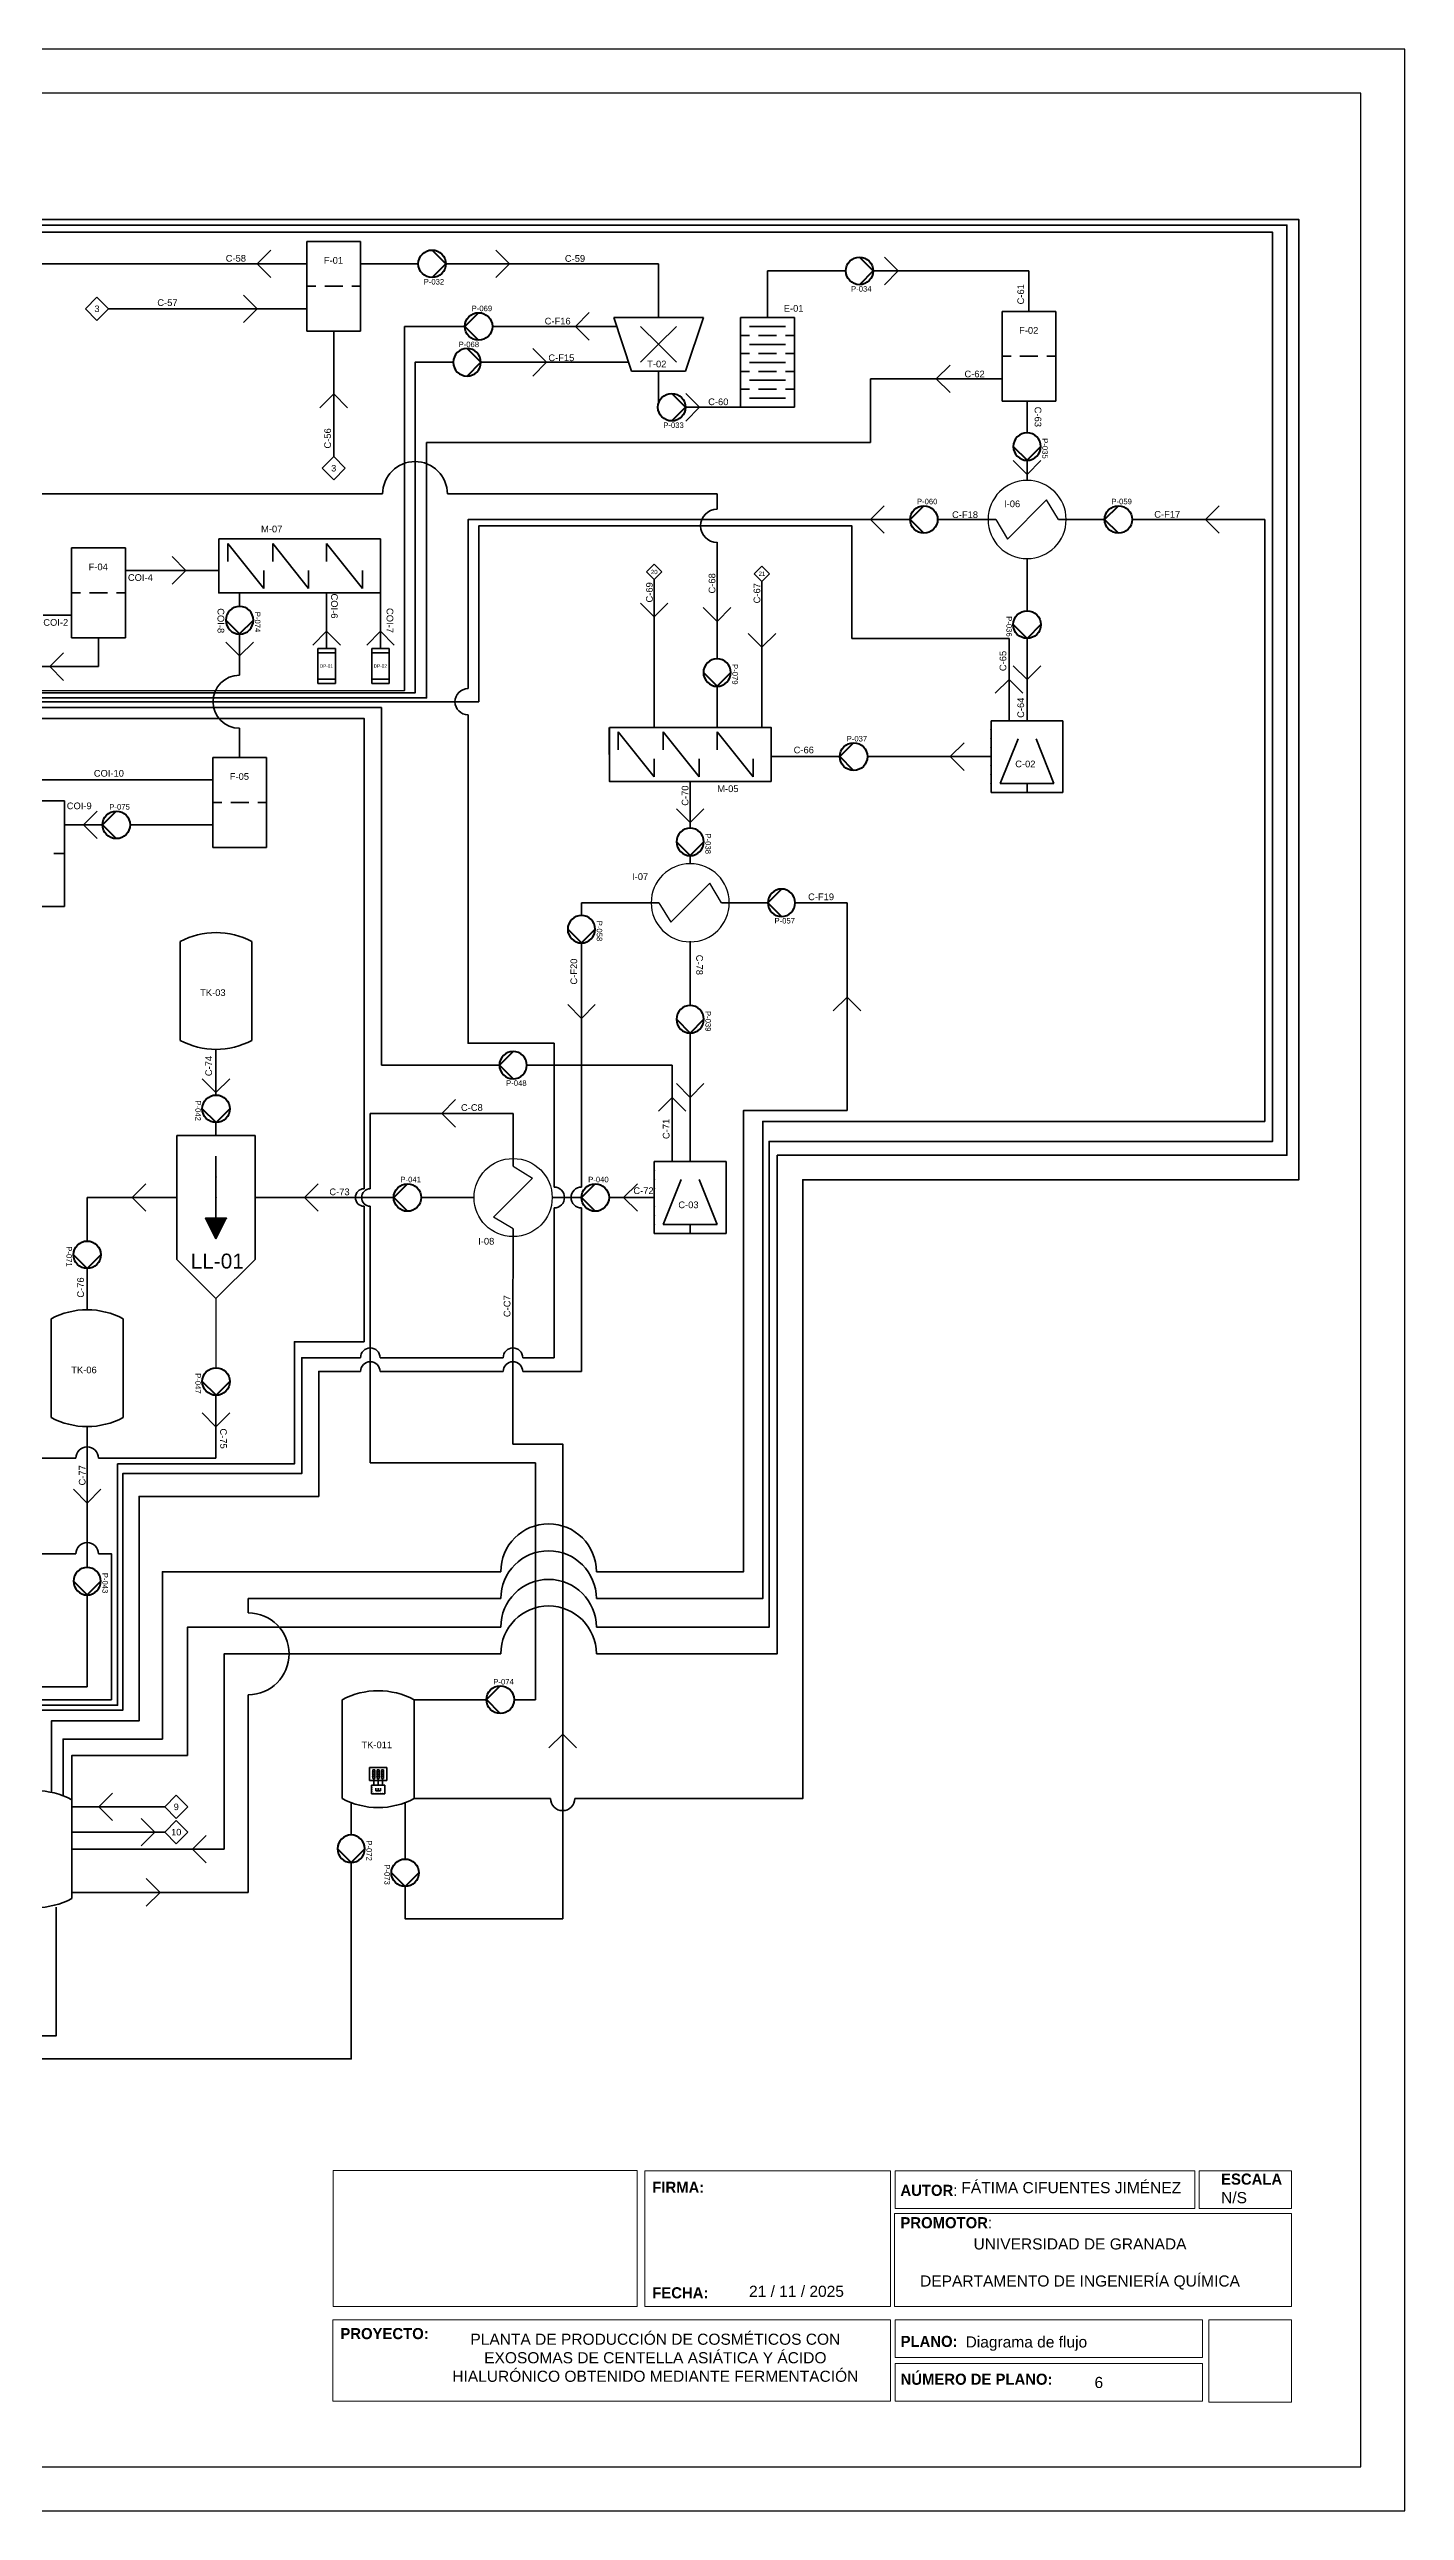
# Paper-space layout 'Flujo' of a CAD drawing. Header units: inches, sheet in millimetres. Extents: x 10 to 410, y 10 to 291.
# Drawn here: x 255.4 to 410, y 10 to 290.6 of the extents above; entities that cross this region are included whole.
import ezdxf
from ezdxf.enums import TextEntityAlignment as Align

# ---------------------------------------------------------------- set-up
doc = ezdxf.new("R2010")
doc.units = ezdxf.units.IN
doc.header["$LTSCALE"] = 5
doc.header["$MEASUREMENT"] = 0
for name, pattern in [('ACAD_ISO08W100', [36, 24, -3, 6, -3]), ('DASHED2', [0.375, 0.25, -0.125]), ('LÍNEAS_OCULTAS2', [0.1875, 0.125, -0.0625])]:
    doc.linetypes.add(name, pattern=pattern)
doc.layers.add('11. LEYENDA', color=7, linetype='Continuous', lineweight=9)
doc.styles.get("Standard").update_dxf_attribs({"font": 'arial.ttf'})
doc.styles.add('TEXTO_CUADRO', font='arial.ttf', dxfattribs={"height": 2})
doc.styles.add('TEXTO_INSTRUMENTOS', font='arial.ttf', dxfattribs={"height": 1})

# ---------------------------------------------------------------- blocks, each defined once
blk = doc.blocks.new('bomba')
at = {"lineweight": 100}
for p, q in [((186.71, 141.99), (191.7, 137)), ((191.7, 137), (186.71, 132)), ((191.71, 137), (191.7, 137)), ((186.71, 132), (186.71, 131.99))]:
    blk.add_line(p, q, dxfattribs=at)
blk.add_circle((186.71, 137), 5, dxfattribs=at)
at = {"lineweight": 100, "style": 'TEXTO_CUADRO'}
blk.add_attdef('P-101', (183.22, 129.4), '', height=2, dxfattribs=at)
blk = doc.blocks.new('vessel with dished ends')
at = {"lineweight": 35}
for p, q in [((128, 243.23), (128, 254.23)), ((136, 254.23), (136, 243.23))]:
    blk.add_line(p, q, dxfattribs=at)
for centre, start, end in [((132, 246.73), 61.9275, 118.0725), ((132, 250.73), 241.9275, 298.0725)]:
    blk.add_arc(centre, 8.5, start, end, dxfattribs=at)
blk = doc.blocks.new('separar por gravedad')
at = {"linetype": 'ACAD_ISO08W100', "lineweight": 35}
h = blk.add_hatch(color=256, dxfattribs=at)
h.dxf.hatch_style = 1
h.paths.add_polyline_path([(240.74, 136.1), (239.42, 136.1), (240.74, 133.46)])
h.paths.add_polyline_path([(242.06, 136.1), (240.74, 136.1), (240.74, 133.46)])
for p, q in [((240.74, 144.01), (240.74, 133.46)), ((239.42, 136.1), (242.06, 136.1)), ((239.42, 136.1), (240.74, 133.46)), ((242.06, 136.1), (240.74, 133.46)), ((235.74, 130.83), (240.74, 125.83)), ((240.74, 125.83), (245.74, 130.83))]:
    blk.add_line(p, q, dxfattribs=at)
for points in [[(240.74, 146.65), (235.74, 146.65), (235.74, 130.83)], [(240.74, 146.65), (245.74, 146.65), (245.74, 130.83)]]:
    blk.add_lwpolyline(points, dxfattribs=at)
for p in [(240.74, 141.37), (240.74, 138.74), (239.42, 136.1), (240.74, 136.1), (240.74, 136.1), (242.06, 136.1)]:
    blk.add_point(p, dxfattribs=at)
at = {"linetype": 'ACAD_ISO08W100', "lineweight": 35, "style": 'TEXTO_INSTRUMENTOS', "flags": 4}
blk.add_attdef('TAG', (237.5, 129.67), '', height=1.9, dxfattribs=at)
blk = doc.blocks.new('INTERCAMBIADOR_DE_CALOR')
for p, q in [((1, 0), (2.5, 2.5)), ((7.5, -2.5), (2.5, 2.5)), ((0, 0), (1, 0)), ((9, 0), (7.5, -2.5)), ((9, 0), (10, 0))]:
    blk.add_line(p, q)
blk.add_circle((5, 0), 5)
at = {"style": 'TEXTO_CUADRO'}
blk.add_attdef('TAG', text='', height=2, dxfattribs=at).set_placement((5.87, -6.56), align=Align.MIDDLE_CENTER)
blk = doc.blocks.new('centrifugadora')
at = {"lineweight": 35}
for p, q in [((108.4, 212.32), (108.4, 208.32)), ((108.4, 212.32), (116.4, 212.32)), ((116.4, 212.32), (116.4, 208.32)), ((108.4, 204.32), (108.4, 208.32)), ((111.4, 210.32), (109.4, 205.32)), ((113.4, 210.32), (115.4, 205.32)), ((116.4, 204.32), (116.4, 208.32)), ((108.4, 204.32), (112.4, 204.32)), ((109.4, 205.32), (115.4, 205.32)), ((112.4, 205.32), (112.4, 204.32)), ((116.4, 204.32), (112.4, 204.32))]:
    blk.add_line(p, q, dxfattribs=at)
for p in [(108.4, 211.32), (108.4, 210.32), (108.4, 209.32), (108.4, 207.32), (108.4, 206.32), (108.4, 205.32)]:
    blk.add_point(p, dxfattribs=at)
blk = doc.blocks.new('mezclador generico')
at = {"lineweight": 35}
for p, q in [((205.31, 253.06), (206.31, 253.06)), ((206.31, 252.56), (206.31, 252.06)), ((206.31, 252.06), (206.31, 252.56)), ((206.31, 252.56), (210.31, 247.56)), ((206.31, 252.56), (206.31, 250.56)), ((211.31, 252.56), (215.31, 247.56)), ((211.31, 252.56), (211.31, 250.56)), ((217.31, 252.56), (221.31, 247.56)), ((217.31, 252.56), (217.31, 250.56)), ((210.31, 249.56), (210.31, 247.56)), ((215.31, 249.56), (215.31, 247.56)), ((221.31, 249.56), (221.31, 247.56)), ((210.31, 247.56), (210.31, 248.06)), ((211.31, 247.06), (210.31, 247.06))]:
    blk.add_line(p, q, dxfattribs=at)
for points in [[(205.31, 253.06), (205.31, 247.06), (211.31, 247.06)], [(205.31, 253.06), (211.31, 253.06)], [(211.31, 253.06), (217.31, 253.06)], [(211.31, 247.06), (223.31, 247.06), (223.31, 252.56)], [(217.31, 253.06), (223.31, 253.06), (223.31, 252.56)]]:
    blk.add_lwpolyline(points, dxfattribs=at)
blk = doc.blocks.new('Filtro (general)')
at = {"lineweight": 35}
for p, q in [((289.34, 272.34), (286.34, 272.34)), ((286.34, 272.34), (286.34, 267.34)), ((289.34, 272.34), (292.34, 272.34)), ((292.34, 272.34), (292.34, 267.34)), ((286.34, 262.34), (286.34, 267.34)), ((286.34, 267.34), (287.34, 267.34)), ((286.34, 267.34), (287.34, 267.34)), ((288.34, 267.34), (290.34, 267.34)), ((292.34, 267.34), (291.34, 267.34)), ((292.34, 267.34), (291.34, 267.34)), ((292.34, 262.34), (292.34, 267.34)), ((289.34, 262.34), (286.34, 262.34)), ((289.34, 262.34), (292.34, 262.34))]:
    blk.add_line(p, q, dxfattribs=at)
blk = doc.blocks.new('filtro presion')
at = {"lineweight": 35}
for p, q in [((303.12, 272.55), (308.12, 272.55)), ((303.12, 272.55), (303.12, 269.55)), ((303.12, 272.55), (304.12, 272.55)), ((304.12, 271.55), (304.12, 269.55)), ((305.12, 271.55), (305.12, 272.55)), ((306.12, 271.55), (306.12, 269.55)), ((307.12, 271.55), (307.12, 272.55)), ((313.12, 272.55), (308.12, 272.55)), ((308.12, 271.55), (308.12, 269.55)), ((308.12, 271.55), (308.12, 269.55)), ((309.12, 271.55), (309.12, 272.55)), ((310.12, 271.55), (310.12, 269.55)), ((311.12, 271.55), (311.12, 272.55)), ((313.12, 272.55), (312.12, 272.55)), ((312.12, 271.55), (312.12, 269.55)), ((313.12, 272.55), (313.12, 269.55)), ((303.12, 266.55), (303.12, 269.55)), ((304.12, 267.55), (304.12, 269.55)), ((305.12, 270.55), (305.12, 268.55)), ((306.12, 267.55), (306.12, 269.55)), ((307.12, 270.55), (307.12, 268.55)), ((308.12, 267.55), (308.12, 269.55)), ((308.12, 267.55), (308.12, 269.55)), ((309.12, 270.55), (309.12, 268.55)), ((310.12, 267.55), (310.12, 269.55)), ((311.12, 270.55), (311.12, 268.55)), ((312.12, 267.55), (312.12, 269.55)), ((313.12, 266.55), (313.12, 269.55)), ((303.12, 266.55), (308.12, 266.55)), ((303.12, 266.55), (304.12, 266.55)), ((305.12, 267.55), (305.12, 266.55)), ((307.12, 267.55), (307.12, 266.55)), ((313.12, 266.55), (308.12, 266.55)), ((309.12, 267.55), (309.12, 266.55)), ((311.12, 267.55), (311.12, 266.55)), ((313.12, 266.55), (312.12, 266.55))]:
    blk.add_line(p, q, dxfattribs=at)
blk = doc.blocks.new('crushing-grinding mixer')
at = {"lineweight": 35}
for p, q in [((30.77, 214.02), (20.77, 214.02)), ((20.77, 214.02), (22.77, 208.02)), ((30.77, 214.02), (28.77, 208.02)), ((25.77, 211.02), (23.77, 213.02)), ((23.77, 209.02), (25.77, 211.02)), ((25.77, 211.02), (27.77, 213.02)), ((27.77, 209.02), (25.77, 211.02)), ((22.77, 208.02), (28.77, 208.02))]:
    blk.add_line(p, q, dxfattribs=at)
blk = doc.blocks.new('resistencia electrica')
at = {"lineweight": 35}
for p, q in [((178.3, 261.3), (182.3, 261.3)), ((178.3, 255.3), (178.3, 261.3)), ((180.3, 259.3), (179.7, 259.3)), ((179.7, 259.3), (179.7, 257.3)), ((179.7, 258.3), (180.8, 258.3)), ((180.3, 259.3), (180.8, 259.3)), ((182.3, 261.3), (182.3, 255.3)), ((182.3, 260.3), (184.3, 260.3)), ((182.3, 258.3), (184.3, 258.3)), ((184.3, 260.3), (184.3, 262.3)), ((184.3, 262.3), (190.3, 262.3)), ((184.3, 260.3), (184.3, 256.3)), ((184.3, 260.3), (185.3, 260.3)), ((184.3, 258.3), (185.3, 258.3)), ((185.3, 260.3), (185.3, 260.8)), ((185.3, 260.8), (189.3, 260.8)), ((185.3, 260.8), (186.3, 260.8)), ((185.3, 259.8), (185.3, 260.3)), ((189.3, 259.8), (185.3, 259.8)), ((185.3, 258.3), (185.3, 258.8)), ((185.3, 258.8), (189.3, 258.8)), ((185.3, 258.8), (186.3, 258.8)), ((185.3, 257.8), (185.3, 258.3)), ((186.3, 260.8), (186.3, 259.8)), ((186.3, 258.8), (186.3, 257.8)), ((187.3, 260.8), (187.3, 259.8)), ((187.3, 258.8), (187.3, 257.8)), ((188.3, 260.8), (188.3, 259.8)), ((188.3, 258.8), (188.3, 257.8)), ((189.3, 260.8), (189.3, 259.8)), ((189.3, 258.8), (189.3, 257.8)), ((190.3, 262.3), (190.3, 254.3)), ((182.3, 255.3), (178.3, 255.3)), ((179.7, 257.3), (180.8, 257.3)), ((182.3, 256.3), (184.3, 256.3)), ((184.3, 256.3), (184.3, 254.3)), ((184.3, 256.3), (185.3, 256.3)), ((184.3, 254.3), (190.3, 254.3)), ((189.3, 257.8), (185.3, 257.8)), ((185.3, 256.3), (185.3, 256.8)), ((185.3, 256.8), (189.3, 256.8)), ((185.3, 256.8), (186.3, 256.8)), ((185.3, 255.8), (185.3, 256.3)), ((189.3, 255.8), (185.3, 255.8)), ((186.3, 256.8), (186.3, 255.8)), ((187.3, 256.8), (187.3, 255.8)), ((188.3, 256.8), (188.3, 255.8)), ((189.3, 256.8), (189.3, 255.8))]:
    blk.add_line(p, q, dxfattribs=at)
for p in [(178.3, 260.3), (178.3, 259.3), (178.3, 258.3), (179.3, 261.3), (180.3, 261.3), (181.3, 261.3), (186.3, 260.8), (186.3, 258.8), (187.3, 260.8), (187.3, 258.8), (188.3, 260.8), (188.3, 258.8), (178.3, 257.3), (178.3, 256.3), (186.3, 256.8), (187.3, 256.8), (188.3, 256.8)]:
    blk.add_point(p, dxfattribs=at)
blk = doc.blocks.new('NUMERADOR_DE_LINEA')
blk.add_lwpolyline([(3.54, -3.54), (7.07, 0), (3.54, 3.54), (0, 0)], close=True)
at = {"style": 'TEXTO_CUADRO'}
blk.add_attdef('NL', text='', height=2, dxfattribs=at).set_placement((3.54, 0), align=Align.MIDDLE_CENTER)
blk = doc.blocks.new('Deposito')
at = {"lineweight": 35}
for p, q in [((283.14, 224.18), (283.14, 222.18)), ((283.14, 224.18), (285.14, 224.18)), ((285.14, 223.68), (283.14, 223.68)), ((283.14, 220.68), (283.14, 222.18)), ((285.14, 224.18), (285.14, 223.68)), ((285.14, 223.68), (285.14, 223.18)), ((285.14, 223.18), (285.14, 220.68)), ((285.14, 220.68), (283.14, 220.68)), ((283.14, 220.68), (283.14, 220.18)), ((283.14, 220.18), (285.14, 220.18)), ((285.14, 220.18), (285.14, 220.68))]:
    blk.add_line(p, q, dxfattribs=at)
at = {"lineweight": 35, "style": 'TEXTO_INSTRUMENTOS'}
blk.add_attdef('DP-XX', (283.31, 222.15), '', height=0.392, dxfattribs=at)

psp = doc.layouts.new('Flujo')

# ---------------------------------------------------------------- linework, layer by layer
at = {"lineweight": 35}
for p, q in [((279.13, 266.14), (280.69, 267.71)), ((307.91, 266.14), (306.34, 267.71)), ((352.23, 265.33), (350.66, 266.9)), ((284.78, 266.14), (274.35, 266.14)), ((279.13, 266.14), (280.69, 264.57)), ((290.92, 266.14), (297.5, 266.14)), ((300.63, 266.14), (324.89, 266.14)), ((307.91, 266.14), (306.34, 264.57)), ((324.89, 266.14), (324.89, 260.03)), ((337.33, 260.03), (337.33, 265.33)), ((346.24, 265.33), (337.33, 265.33)), ((367.14, 265.33), (349.38, 265.33)), ((352.23, 265.33), (350.66, 263.76)), ((367.14, 260.71), (367.14, 265.33)), ((274.35, 261.01), (262.17, 261.01)), ((284.78, 261.01), (274.35, 261.01)), ((279.13, 261.01), (277.56, 262.58)), ((279.13, 261.01), (277.56, 259.44)), ((287.85, 258.45), (287.85, 244.16)), ((324.89, 253.88), (324.89, 250.23)), ((287.85, 251.31), (286.28, 249.74)), ((287.85, 251.31), (289.42, 249.74)), ((327.96, 249.79), (334.25, 249.79)), ((329.57, 249.79), (328.01, 251.36)), ((329.57, 249.79), (328.01, 248.22)), ((366.92, 246.87), (366.92, 250.47)), ((366.92, 242.14), (365.35, 243.71)), ((366.92, 241.44), (366.92, 243.73)), ((366.92, 242.14), (368.49, 243.71)), ((324.4, 213.29), (324.4, 230.13)), ((366.92, 226.58), (366.92, 232.53)), ((324.4, 225.89), (322.83, 227.46)), ((324.4, 225.89), (325.97, 227.46)), ((336.69, 213.29), (336.69, 229.94)), ((336.69, 222.44), (335.12, 224.01)), ((336.69, 222.44), (338.26, 224.01)), ((364.87, 223.44), (364.87, 214.06)), ((366.92, 214.06), (366.92, 223.44)), ((366.92, 218.75), (365.35, 220.32)), ((366.92, 218.75), (368.49, 220.32)), ((364.87, 218.75), (363.3, 217.18)), ((364.87, 218.75), (366.44, 217.18)), ((293.29, 215.55), (185.24, 215.55)), ((293.29, 191.64), (293.29, 215.55)), ((319.28, 210.21), (319.28, 213.29)), ((358.17, 209.96), (359.74, 211.53)), ((358.17, 209.96), (359.74, 208.39)), ((328.5, 201.81), (328.5, 207.14)), ((328.5, 202.45), (326.93, 204.01)), ((328.5, 202.45), (330.07, 204.01)), ((328.5, 197.75), (328.5, 198.67)), ((293.29, 188.97), (293.29, 191.64)), ((293.29, 174.78), (293.29, 188.97)), ((328.5, 181.58), (328.5, 188.92)), ((328.5, 178.45), (328.5, 171.12)), ((274.42, 171.38), (274.42, 176.6)), ((306.74, 174.78), (293.29, 174.78)), ((326.45, 174.78), (309.87, 174.78)), ((326.45, 171.12), (326.45, 174.78)), ((274.42, 171.68), (272.86, 173.24)), ((274.42, 171.68), (275.99, 173.24)), ((328.5, 171.12), (326.93, 172.69)), ((328.5, 171.12), (330.07, 172.69)), ((326.45, 171.12), (324.88, 169.55)), ((326.45, 163.8), (326.45, 171.12)), ((326.45, 171.12), (328.02, 169.55)), ((328.5, 171.12), (328.5, 163.8)), ((274.42, 166.76), (274.42, 168.24)), ((264.85, 159.7), (266.41, 161.27)), ((284.51, 159.7), (286.08, 161.27)), ((320.91, 159.7), (322.48, 161.27)), ((269.96, 159.7), (259.73, 159.7)), ((259.73, 159.7), (259.73, 154.74)), ((264.85, 159.7), (266.41, 158.13)), ((278.89, 159.7), (294.69, 159.7)), ((284.51, 159.7), (286.08, 158.13)), ((303.85, 159.7), (297.82, 159.7)), ((312.76, 159.7), (316.1, 159.7)), ((319.24, 159.7), (324.4, 159.7)), ((320.91, 159.7), (322.48, 158.13)), ((259.73, 151.61), (259.73, 146.9)), ((274.42, 133.58), (272.86, 135.15)), ((274.42, 137.16), (274.42, 130)), ((274.42, 133.58), (275.99, 135.15)), ((259.73, 124.87), (259.73, 133.59)), ((259.73, 124.87), (258.16, 126.44)), ((259.73, 124.87), (261.3, 126.44)), ((259.73, 117.53), (259.73, 124.87)), ((259.73, 103.92), (259.73, 114.39)), ((252.98, 103.92), (259.73, 103.92))]:
    psp.add_line(p, q, dxfattribs=at)
at = {"color": 5, "lineweight": 35}
for p, q in [((310.75, 259.01), (320.11, 259.01)), ((315.43, 259.01), (317, 260.58)), ((315.43, 259.01), (317, 257.44)), ((312.11, 254.91), (310.55, 256.48)), ((312.11, 254.91), (310.55, 253.34)), ((312.11, 254.91), (317.67, 254.91)), ((317.67, 254.91), (321.48, 254.91)), ((349.06, 236.99), (350.63, 238.56)), ((387.26, 236.99), (388.83, 238.56)), ((349.06, 236.99), (350.63, 235.42)), ((353.59, 236.99), (349.06, 236.99)), ((358.12, 236.99), (356.73, 236.99)), ((378.91, 236.99), (384.81, 236.99)), ((387.26, 236.99), (388.83, 235.42)), ((319.7, 193.3), (316.1, 193.3)), ((340.49, 193.3), (346.39, 193.3)), ((346.39, 182.55), (344.82, 180.98)), ((346.39, 182.55), (347.96, 180.98)), ((316.1, 180.12), (314.54, 181.69)), ((316.1, 180.12), (317.67, 181.69)), ((257.99, 90.24), (268.57, 90.24)), ((261.06, 90.24), (262.63, 91.81)), ((261.06, 90.24), (262.63, 88.67)), ((257.99, 87.36), (268.57, 87.36)), ((267.44, 87.36), (265.88, 88.93)), ((267.44, 87.36), (265.88, 85.79)), ((271.74, 85.42), (273.31, 86.99)), ((268.13, 85.42), (257.99, 85.42)), ((268.13, 85.42), (271.74, 85.42)), ((271.74, 85.42), (273.31, 83.85)), ((271.74, 85.42), (275.36, 85.42)), ((268.04, 80.49), (266.47, 82.06)), ((277.29, 80.49), (257.99, 80.49)), ((268.04, 80.49), (266.47, 78.92)), ((278.1, 80.49), (277.29, 80.49))]:
    psp.add_line(p, q, dxfattribs=at)
at = {"linetype": 'ByBlock', "lineweight": 35}
for p, q in [((364.06, 253.03), (349.08, 253.03)), ((349.08, 253.03), (349.08, 245.76)), ((356.57, 253.03), (358.14, 254.6)), ((356.57, 253.03), (358.14, 251.46))]:
    psp.add_line(p, q, dxfattribs=at)
at = {"color": 6, "lineweight": 35}
for p, q in [((264.09, 231.19), (269.09, 231.19)), ((269.09, 231.19), (273.84, 231.19)), ((270.99, 231.19), (269.42, 232.76)), ((270.99, 231.19), (269.42, 229.62)), ((273.84, 231.19), (274.74, 231.19)), ((331.57, 221.12), (331.57, 229.94)), ((254.73, 226.07), (257.95, 226.07)), ((331.57, 225.38), (330, 226.95)), ((331.57, 225.38), (333.14, 226.95)), ((277.12, 221.44), (275.55, 223.01)), ((277.12, 221.44), (278.69, 223.01)), ((331.57, 213.29), (331.57, 217.98)), ((261.49, 202.18), (257.14, 202.18)), ((259.32, 202.18), (260.88, 203.75)), ((259.32, 202.18), (260.88, 200.61)), ((270.21, 202.18), (264.63, 202.18)), ((274.05, 202.18), (270.21, 202.18))]:
    psp.add_line(p, q, dxfattribs=at)
at = {"color": 18, "lineweight": 35, "true_color": 0x000000}
for p, q in [((287.04, 228.63), (287.04, 226.79)), ((293.18, 228.63), (293.18, 226.79)), ((287.04, 226.79), (287.04, 222.28)), ((293.18, 226.79), (293.18, 222.28)), ((287.04, 224.25), (285.47, 222.68)), ((287.04, 224.25), (288.61, 222.68)), ((293.18, 224.25), (291.61, 222.68)), ((293.18, 224.25), (294.75, 222.68)), ((257.14, 204.94), (253.51, 204.94)), ((257.14, 204.94), (257.14, 198.9)), ((257.14, 198.9), (255.93, 198.9)), ((257.14, 198.9), (255.93, 198.9)), ((257.14, 192.86), (257.14, 198.9)), ((257.14, 192.86), (253.51, 192.86)), ((308.31, 163.26), (308.31, 164.15)), ((308.31, 155.18), (308.31, 156.14)), ((258.45, 130), (247.4, 130)), ((274.42, 130), (261.01, 130))]:
    psp.add_line(p, q, dxfattribs=at)
at = {"color": 30, "lineweight": 35, "true_color": 0xf8991e}
for p, q in [((255.47, 220.22), (257.04, 221.79)), ((261.02, 223.51), (261.02, 220.22)), ((261.02, 220.22), (252.07, 220.22)), ((255.47, 220.22), (257.04, 218.65)), ((250.75, 207.31), (274.05, 207.31))]:
    psp.add_line(p, q, dxfattribs=at)
at = {"color": 1, "lineweight": 35}
for p, q in [((308.31, 169.29), (292.02, 169.29)), ((292.02, 169.29), (292.02, 160.7)), ((300.16, 169.29), (301.73, 170.86)), ((300.16, 169.29), (301.73, 167.72)), ((308.31, 164.15), (308.31, 169.29)), ((292.02, 158.7), (292.02, 129.46)), ((292.02, 129.46), (310.85, 129.46)), ((310.85, 129.46), (310.85, 102.46)), ((297.01, 102.46), (305.28, 102.46)), ((308.42, 102.46), (309.58, 102.46)), ((310.85, 102.46), (309.58, 102.46)), ((313.96, 98.53), (312.39, 96.96)), ((313.96, 98.53), (315.53, 96.96)), ((289.84, 90.73), (289.84, 87.03)), ((295.99, 90.73), (295.99, 84.3)), ((289.84, 83.89), (289.84, 79.46)), ((295.99, 81.16), (295.99, 79.46))]:
    psp.add_line(p, q, dxfattribs=at)
psp.add_line((274.42, 148.18), (274.42, 140.29))
for points in [[(10, 10), (410, 10), (410, 290.6), (10, 290.6)], [(15, 15), (405, 15), (405, 285.6), (15, 285.6)]]:
    psp.add_lwpolyline(points, close=True)
for points in [[(58.28, 267.65), (58.28, 273.41), (16.59, 273.41), (16.59, 61.51), (289.84, 61.51), (289.84, 81.68)], [(82.32, 267.65), (82.32, 271.19), (369.15, 271.19), (397.93, 271.19), (397.93, 161.73), (341.34, 161.73), (341.34, 91.19), (315.34, 91.19)], [(308.31, 153.07), (308.31, 155.18)], [(308.29, 147.83), (308.31, 153.07)], [(308.29, 147.83), (308.29, 131.59), (313.96, 131.59), (313.96, 77.49), (295.99, 77.49), (295.99, 79.46)], [(312.58, 91.19), (297.01, 91.19)]]:
    psp.add_lwpolyline(points, dxfattribs=at)
at = {"color": 5, "lineweight": 35}
for points in [[(120.02, 270.55), (396.56, 270.55), (396.56, 164.52), (338.43, 164.52), (338.43, 107.69), (317.8, 107.69)], [(120.02, 269.73), (394.92, 269.73), (394.92, 166.09), (337.5, 166.09), (337.5, 110.72), (317.8, 110.72)], [(295.93, 259.01), (295.93, 217.51), (189.43, 217.48), (189.43, 221.69)], [(302.81, 259.01), (295.93, 259.01)], [(310.75, 259.01), (305.95, 259.01)], [(301.48, 254.91), (297.12, 254.91), (297.12, 227.28)], [(312.11, 254.91), (304.62, 254.91)], [(349.06, 236.99), (303.17, 236.99), (303.17, 217.71)], [(317.8, 113.98), (336.77, 113.98), (336.77, 168.38), (394.02, 168.38), (394.02, 236.99), (384.81, 236.99)], [(358.12, 236.99), (363.36, 236.99)], [(370.49, 236.99), (375.77, 236.99)], [(297.12, 231.14), (297.12, 217.22), (211.66, 217.22), (187.45, 217.22), (187.45, 221.46)], [(96.85, 195.45), (96.85, 200.36), (111.86, 200.36), (111.86, 206.6), (148.38, 206.6), (148.38, 193.85), (198.56, 193.85), (198.56, 214.32), (279.38, 214.32)], [(279.38, 214.32), (291.31, 214.32), (291.31, 160.7)], [(303.17, 214.73), (303.17, 177.29), (312.98, 177.29), (312.98, 160.89)], [(316.1, 193.3), (316.1, 191.85)], [(319.7, 193.3), (324.94, 193.3)], [(332.06, 193.3), (337.35, 193.3)], [(346.39, 193.3), (346.39, 169.63)], [(316.1, 188.72), (316.1, 162.21), (316.1, 160.89)], [(346.39, 169.63), (334.6, 169.63), (334.6, 117.05), (317.8, 117.05)], [(291.31, 158.7), (291.31, 143.26), (283.37, 143.26), (283.37, 129.34), (263.2, 129.34), (263.2, 101.83), (254.22, 101.83), (253.82, 101.83), (253.82, 92.07)], [(312.98, 158.51), (312.98, 148.32), (312.98, 141.44), (309.4, 141.44)], [(316.1, 158.51), (316.1, 139.87), (309.4, 139.87)], [(290.91, 141.44), (284.21, 141.44), (284.21, 128.23), (267.72, 128.23), (263.79, 128.23), (263.79, 101.25), (254.22, 101.25), (254.22, 92.07)], [(307.18, 141.44), (293.13, 141.44)], [(290.91, 139.87), (286.14, 139.87), (286.14, 125.63), (265.66, 125.63), (265.66, 100.03), (255.65, 100.03), (255.65, 91.9)], [(307.18, 139.87), (293.13, 139.87)], [(252.83, 128.51), (252.83, 119.09), (258.45, 119.09)], [(66.5, 119.47), (66.5, 114.38), (37, 114.38), (37, 64.13), (256.18, 64.13), (256.18, 78.82)], [(261.01, 119.09), (262.5, 119.09), (262.5, 102.46), (253.25, 102.46), (253.25, 92.07)], [(306.89, 117.05), (268.32, 117.05), (268.32, 97.96), (256.99, 97.96), (256.99, 91.51)], [(278.1, 112.35), (278.1, 113.98), (306.89, 113.98)], [(306.89, 110.72), (271.16, 110.72), (271.16, 96.1), (257.99, 96.1), (257.99, 91.05)], [(306.89, 107.69), (275.36, 107.69), (275.36, 85.42)], [(278.1, 80.49), (278.1, 103.03)]]:
    psp.add_lwpolyline(points, dxfattribs=at)
at = {"lineweight": 35}
psp.add_lwpolyline([(274.35, 266.14), (77.66, 266.14)], dxfattribs=at)
at = {"color": 6, "lineweight": 35}
for points in [[(293.43, 239.9), (234.36, 239.9), (234.47, 249.04)], [(331.57, 238.16), (331.57, 239.9), (300.82, 239.9)], [(331.57, 229.94), (331.57, 234.39)], [(277.12, 228.63), (277.12, 227.08)], [(277.12, 223.94), (277.12, 219.25)], [(277.12, 213.2), (277.12, 210.66)], [(277.12, 210.66), (277.12, 209.87)]]:
    psp.add_lwpolyline(points, dxfattribs=at)
at = {"color": 18, "lineweight": 35, "true_color": 0x000000}
for points in [[(349.08, 245.76), (298.44, 245.76), (298.44, 216.65), (282.98, 216.65), (181.21, 216.65), (129.87, 216.65), (129.87, 212.07), (82.9, 212.07), (82.9, 205.7)], [(364.87, 223.44), (346.95, 223.44), (346.95, 236.27), (304.38, 236.27), (304.38, 216.22), (131.2, 216.22), (131.2, 211.37), (83.92, 211.37), (83.92, 205.46)], [(337.72, 209.96), (345.58, 209.96)], [(348.72, 209.96), (362.82, 209.96)]]:
    psp.add_lwpolyline(points, dxfattribs=at)
at = {"color": 6, "lineweight": 35}
for centre, radius, start, end in [((297.12, 239.9), 3.7, 0, 180), ((331.57, 236.27), 1.89, 90, 270), ((277.12, 216.22), 3.03, 90, 270)]:
    psp.add_arc(centre, radius, start, end, dxfattribs=at)
at = {"color": 5, "lineweight": 35}
for centre, radius, start, end in [((303.17, 216.22), 1.49, 90, 270), ((291.31, 159.7), 0.995, 90, 270), ((312.98, 159.7), 1.19, 270, 90), ((316.1, 159.7), 1.19, 90, 270), ((292.02, 141.44), 1.11, 0, 180), ((292.02, 139.87), 1.11, 0, 180), ((308.29, 141.44), 1.11, 0, 180), ((308.29, 139.87), 1.11, 0, 180), ((312.35, 117.05), 5.45, 0, 180), ((259.73, 119.09), 1.28, 0, 180), ((312.35, 113.98), 5.45, 0, 180), ((312.35, 110.72), 5.45, 0, 180), ((278.1, 107.69), 4.66, 270, 90), ((312.35, 107.69), 5.45, 0, 180)]:
    psp.add_arc(centre, radius, start, end, dxfattribs=at)
at = {"color": 1, "lineweight": 35}
for centre, radius, start, end in [((292.02, 159.7), 0.995, 90, 270), ((313.96, 91.19), 1.38, 180, 0)]:
    psp.add_arc(centre, radius, start, end, dxfattribs=at)
at = {"lineweight": 35}
psp.add_arc((259.73, 130), 1.28, 0, 180, dxfattribs=at)
at = {"layer": '11. LEYENDA', "ltscale": 0.05}
for points in [[(322.44, 33.29), (287.79, 33.29), (287.79, 48.8), (322.44, 48.8)], [(323.34, 48.76), (351.34, 48.76), (351.34, 33.27), (323.34, 33.27)], [(351.87, 48.74), (386.04, 48.74), (386.04, 44.45), (351.87, 44.45)], [(386.56, 48.74), (397.08, 48.74), (397.08, 44.45), (386.56, 44.45)], [(351.82, 43.87), (397.08, 43.87), (397.08, 33.27), (351.82, 33.27)], [(287.76, 31.77), (351.33, 31.77), (351.33, 22.5), (287.76, 22.5)], [(351.87, 31.77), (386.94, 31.77), (386.94, 27.49), (351.87, 27.49)], [(387.64, 31.77), (397.08, 31.77), (397.08, 22.38), (387.64, 22.38)], [(351.87, 26.79), (386.94, 26.79), (386.94, 22.5), (351.87, 22.5)]]:
    psp.add_lwpolyline(points, close=True, dxfattribs=at)

# ---------------------------------------------------------------- block references
at = {"lineweight": 35, "xscale": 1.024361001701435, "yscale": 1.024361001701435, "zscale": 1.024361001701435}
for name, p in [('Filtro (general)', (-8.54, -10.28)), ('Filtro (general)', (70.75, -18.26)), ('Filtro (general)', (-35.37, -45.22)), ('mezclador generico', (64.43, -24.45)), ('mezclador generico', (108.97, -45.94)), ('Filtro (general)', (-19.26, -69.11))]:
    psp.add_blockref(name, p, dxfattribs=at)
at = {"color": 1, "linetype": 'DASHED2', "lineweight": 35}
ref = psp.add_blockref('bomba', (240.49, 223.16), dxfattribs=dict(at, xscale=0.3137173204244906, yscale=0.3137173204244906, zscale=0.3137173204244906))
ref.add_attrib('P-101', 'P-032', (298.11, 263.78), dxfattribs={"lineweight": 100, "height": 0.627, "rotation": 360, "style": 'TEXTO_CUADRO'})
ref = psp.add_blockref('bomba', (289.24, 222.35), dxfattribs=dict(at, xscale=0.3137173204244906, yscale=0.3137173204244906, zscale=0.3137173204244906))
ref.add_attrib('P-101', 'P-034', (346.85, 262.97), dxfattribs={"lineweight": 100, "height": 0.627, "rotation": 360, "style": 'TEXTO_CUADRO'})
at = {"color": 5, "lineweight": 35}
for p, xscale, yscale, zscale, values in [((259.53, 261.01), 0.3730871153243692, 0.3730871153243692, 0.3730871153243692, {'NL': '3'}), ((286.53, 242.84), 0.3730871153243692, 0.3730871153243692, 0.3730871153243692, {'NL': '3'}), ((323.53, 231.01), 0.2470492209413802, 0.2470492209413802, 0.2470492209413802, {'NL': '20'}), ((335.81, 230.81), 0.2470492209413802, 0.2470492209413802, 0.2470492209413802, {'NL': '21'}), ((268.57, 90.24), 0.3730871153243692, 0.3730871153243692, 0.3730871153243692, {'NL': '9'}), ((268.57, 87.36), 0.3730871153243692, 0.3730871153243692, 0.3730871153243692, {'NL': '10'})]:
    psp.add_blockref('NUMERADOR_DE_LINEA', p, dxfattribs=dict(at, xscale=xscale, yscale=yscale, zscale=zscale)).add_auto_attribs(values)
at = {"color": 1, "linetype": 'DASHED2', "lineweight": 35}
ref = psp.add_blockref('bomba', (362.95, 301.98), dxfattribs=dict(at, xscale=0.3137173204244906, yscale=0.3137173204244906, zscale=0.3137173204244906, rotation=180))
ref.add_attrib('P-101', 'P-069', (303.58, 260.74), dxfattribs={"lineweight": 100, "height": 0.627, "rotation": 360, "style": 'TEXTO_CUADRO'})
at = {"color": 32, "lineweight": 35, "true_color": 0xcd6928, "xscale": 1.024361001701435, "yscale": 1.024361001701435, "zscale": 1.024361001701435}
psp.add_blockref('crushing-grinding mixer', (298.5, 40.8), dxfattribs=at)
at = {"lineweight": 35, "rotation": 90}
for name, p, xscale, yscale, zscale in [('filtro presion', (613.44, -60.72), 1.024361001701435, 1.024361001701435, 1.024361001701435), ('resistencia electrica', (357.46, 47.18), 0.24987265795442, 0.24987265795442, 0.24987265795442)]:
    psp.add_blockref(name, p, dxfattribs=dict(at, xscale=xscale, yscale=yscale, zscale=zscale))
at = {"color": 1, "linetype": 'DASHED2', "lineweight": 35}
ref = psp.add_blockref('bomba', (244.48, 297.89), dxfattribs=dict(at, xscale=-0.3137173204244906, yscale=0.3137173204244906, zscale=0.3137173204244906, rotation=180))
ref.add_attrib('P-101', 'P-068', (302.09, 256.64), dxfattribs={"lineweight": 100, "height": 0.627, "style": 'TEXTO_CUADRO'})
ref = psp.add_blockref('bomba', (267.82, 206.81), dxfattribs=dict(at, xscale=0.3137173204244906, yscale=0.3137173204244906, zscale=0.3137173204244906))
ref.add_attrib('P-101', 'P-033', (325.43, 247.43), dxfattribs={"lineweight": 100, "height": 0.627, "rotation": 360, "style": 'TEXTO_CUADRO'})
ref = psp.add_blockref('bomba', (409.9, 303.88), dxfattribs=dict(at, xscale=-0.3137173204244906, yscale=0.3137173204244906, zscale=0.3137173204244906, rotation=90.00000000000959))
ref.add_attrib('P-101', 'P-035', (368.66, 246.26), dxfattribs={"lineweight": 100, "height": 0.627, "rotation": 270, "style": 'TEXTO_CUADRO'})
at = {"color": 3, "linetype": 'LÍNEAS_OCULTAS2', "lineweight": 35}
for name, p, xscale, yscale, zscale in [('INTERCAMBIADOR_DE_CALOR', (371.38, 236.99), -0.8909178327213845, 0.8909178327213845, 0.8909178327213845), ('centrifugadora', (251.78, -3.44), 1.024361001701435, 1.024361001701435, 1.024361001701435), ('INTERCAMBIADOR_DE_CALOR', (332.96, 193.3), -0.8909178327213845, 0.8909178327213845, 0.8909178327213845), ('vessel with dished ends', (139.21, -71.54), 1.024361001701435, 1.024361001701435, 1.024361001701435), ('centrifugadora', (213.36, -53.7), 1.024361001701435, 1.024361001701435, 1.024361001701435), ('vessel with dished ends', (124.51, -114.54), 1.024361001701435, 1.024361001701435, 1.024361001701435), ('vessel with dished ends', (157.7, -157.97), 1.024361001701435, 1.024361001701435, 1.024361001701435), ('vessel with dished ends', (118.67, -169.37), 1.024361001701435, 1.024361001701435, 1.024361001701435)]:
    psp.add_blockref(name, p, dxfattribs=dict(at, xscale=xscale, yscale=yscale, zscale=zscale))
at = {"color": 1, "linetype": 'DASHED2', "lineweight": 35}
ref = psp.add_blockref('bomba', (413.73, 279.97), dxfattribs=dict(at, xscale=0.3137173204244906, yscale=0.3137173204244906, zscale=0.3137173204244906, rotation=180))
ref.add_attrib('P-101', 'P-060', (354.36, 238.73), dxfattribs={"lineweight": 100, "height": 0.627, "rotation": 360, "style": 'TEXTO_CUADRO'})
ref = psp.add_blockref('bomba', (435.91, 279.97), dxfattribs=dict(at, xscale=0.3137173204244906, yscale=0.3137173204244906, zscale=0.3137173204244906, rotation=180))
ref.add_attrib('P-101', 'P-059', (376.54, 238.73), dxfattribs={"lineweight": 100, "height": 0.627, "rotation": 360, "style": 'TEXTO_CUADRO'})
ref = psp.add_blockref('bomba', (320.1, 284.08), dxfattribs=dict(at, xscale=-0.3137173204244906, yscale=0.3137173204244906, zscale=0.3137173204244906, rotation=90.00000000000959))
ref.add_attrib('P-101', 'P-074', (278.86, 226.47), dxfattribs={"lineweight": 100, "height": 0.627, "rotation": 270, "style": 'TEXTO_CUADRO'})
ref = psp.add_blockref('bomba', (323.94, 283.58), dxfattribs=dict(at, xscale=0.3137173204244906, yscale=0.3137173204244906, zscale=0.3137173204244906, rotation=269.9999999999905))
ref.add_attrib('P-101', 'P-036', (364.57, 225.97), dxfattribs={"lineweight": 100, "height": 0.627, "rotation": 270, "style": 'TEXTO_CUADRO'})
at = {"color": 6, "lineweight": 35}
for p in [(2.9, -1.9), (9.04, -1.9)]:
    psp.add_blockref('Deposito', p, dxfattribs=at)
at = {"color": 1, "linetype": 'DASHED2', "lineweight": 35}
ref = psp.add_blockref('bomba', (374.55, 278.12), dxfattribs=dict(at, xscale=-0.3137173204244906, yscale=0.3137173204244906, zscale=0.3137173204244906, rotation=90.00000000000959))
ref.add_attrib('P-101', 'P-079', (333.31, 220.51), dxfattribs={"lineweight": 100, "height": 0.627, "rotation": 270, "style": 'TEXTO_CUADRO'})
ref = psp.add_blockref('bomba', (405.72, 252.94), dxfattribs=dict(at, xscale=0.3137173204244906, yscale=0.3137173204244906, zscale=0.3137173204244906, rotation=179.9999999999998))
ref.add_attrib('P-101', 'P-037', (346.35, 211.69), dxfattribs={"lineweight": 100, "height": 0.627, "style": 'TEXTO_CUADRO'})
ref = psp.add_blockref('bomba', (321.63, 245.16), dxfattribs=dict(at, xscale=0.3137173204244906, yscale=0.3137173204244906, zscale=0.3137173204244906, rotation=179.9999999999998))
ref.add_attrib('P-101', 'P-075', (262.26, 203.92), dxfattribs={"lineweight": 100, "height": 0.627, "style": 'TEXTO_CUADRO'})
ref = psp.add_blockref('bomba', (371.48, 258.82), dxfattribs=dict(at, xscale=-0.3137173204244906, yscale=0.3137173204244906, zscale=0.3137173204244906, rotation=90.00000000000959))
ref.add_attrib('P-101', 'P-038', (330.24, 201.2), dxfattribs={"lineweight": 100, "height": 0.627, "rotation": 270, "style": 'TEXTO_CUADRO'})
ref = psp.add_blockref('bomba', (397.49, 150.32), dxfattribs=dict(at, xscale=-0.3137173204244906, yscale=0.3137173204244906, zscale=0.3137173204244906))
ref.add_attrib('P-101', 'P-057', (338.12, 190.94), dxfattribs={"lineweight": 100, "height": 0.627, "style": 'TEXTO_CUADRO'})
ref = psp.add_blockref('bomba', (359.08, 248.86), dxfattribs=dict(at, xscale=-0.3137173204244906, yscale=0.3137173204244906, zscale=0.3137173204244906, rotation=90.00000000000959))
ref.add_attrib('P-101', 'P-058', (317.84, 191.25), dxfattribs={"lineweight": 100, "height": 0.627, "rotation": 270, "style": 'TEXTO_CUADRO'})
ref = psp.add_blockref('bomba', (371.48, 238.59), dxfattribs=dict(at, xscale=-0.3137173204244906, yscale=0.3137173204244906, zscale=0.3137173204244906, rotation=90.00000000000959))
ref.add_attrib('P-101', 'P-039', (330.24, 180.97), dxfattribs={"lineweight": 100, "height": 0.627, "rotation": 270, "style": 'TEXTO_CUADRO'})
ref = psp.add_blockref('bomba', (366.88, 131.81), dxfattribs=dict(at, xscale=-0.3137173204244906, yscale=0.3137173204244906, zscale=0.3137173204244906))
ref.add_attrib('P-101', 'P-048', (307.51, 172.43), dxfattribs={"lineweight": 100, "height": 0.627, "style": 'TEXTO_CUADRO'})
ref = psp.add_blockref('bomba', (231.45, 228.39), dxfattribs=dict(at, xscale=0.3137173204244906, yscale=0.3137173204244906, zscale=0.3137173204244906, rotation=270.0000000000003))
ref.add_attrib('P-101', 'P-042', (272.07, 170.77), dxfattribs={"lineweight": 100, "height": 0.627, "rotation": 270, "style": 'TEXTO_CUADRO'})
at = {"color": 3, "linetype": 'LÍNEAS_OCULTAS2', "lineweight": 35}
ref = psp.add_blockref('separar por gravedad', (59.59, 35.89), dxfattribs=dict(at, xscale=0.8923759766026617, yscale=0.8923759766026617, zscale=0.8923759766026617))
ref.add_attrib('TAG', 'LL-01', (271.54, 151.61), dxfattribs={"linetype": 'ACAD_ISO08W100', "lineweight": 35, "height": 1.696, "style": 'TEXTO_INSTRUMENTOS'})
at = {"color": 3, "linetype": 'LÍNEAS_OCULTAS2', "lineweight": 35, "xscale": 0.8909178327213845, "yscale": 0.8909178327213845, "zscale": 0.8909178327213845, "rotation": 270}
psp.add_blockref('INTERCAMBIADOR_DE_CALOR', (308.31, 164.15), dxfattribs=at)
at = {"color": 1, "linetype": 'DASHED2', "lineweight": 35}
ref = psp.add_blockref('bomba', (354.83, 202.68), dxfattribs=dict(at, xscale=0.3137173204244906, yscale=0.3137173204244906, zscale=0.3137173204244906, rotation=180))
ref.add_attrib('P-101', 'P-041', (295.46, 161.44), dxfattribs={"lineweight": 100, "height": 0.627, "rotation": 360, "style": 'TEXTO_CUADRO'})
ref = psp.add_blockref('bomba', (376.25, 202.68), dxfattribs=dict(at, xscale=0.3137173204244906, yscale=0.3137173204244906, zscale=0.3137173204244906, rotation=180))
ref.add_attrib('P-101', 'P-040', (316.87, 161.44), dxfattribs={"lineweight": 100, "height": 0.627, "rotation": 360, "style": 'TEXTO_CUADRO'})
ref = psp.add_blockref('bomba', (216.75, 211.75), dxfattribs=dict(at, xscale=0.3137173204244906, yscale=0.3137173204244906, zscale=0.3137173204244906, rotation=270.0000000000003))
ref.add_attrib('P-101', 'P-071', (257.37, 154.14), dxfattribs={"lineweight": 100, "height": 0.627, "rotation": 270, "style": 'TEXTO_CUADRO'})
ref = psp.add_blockref('bomba', (231.45, 197.3), dxfattribs=dict(at, xscale=0.3137173204244906, yscale=0.3137173204244906, zscale=0.3137173204244906, rotation=270.0000000000003))
ref.add_attrib('P-101', 'P-047', (272.07, 139.68), dxfattribs={"lineweight": 100, "height": 0.627, "rotation": 270, "style": 'TEXTO_CUADRO'})
ref = psp.add_blockref('bomba', (302.71, 174.54), dxfattribs=dict(at, xscale=-0.3137173204244906, yscale=0.3137173204244906, zscale=0.3137173204244906, rotation=90.00000000000959))
ref.add_attrib('P-101', 'P-043', (261.47, 116.92), dxfattribs={"lineweight": 100, "height": 0.627, "rotation": 270, "style": 'TEXTO_CUADRO'})
ref = psp.add_blockref('bomba', (365.42, 145.44), dxfattribs=dict(at, xscale=0.3137173204244906, yscale=0.3137173204244906, zscale=0.3137173204244906, rotation=179.9999999999998))
ref.add_attrib('P-101', 'P-074', (306.05, 104.19), dxfattribs={"lineweight": 100, "height": 0.627, "style": 'TEXTO_CUADRO'})
ref = psp.add_blockref('bomba', (332.82, 144.04), dxfattribs=dict(at, xscale=-0.3137173204244906, yscale=0.3137173204244906, zscale=0.3137173204244906, rotation=90.00000000000959))
ref.add_attrib('P-101', 'P-072', (291.58, 86.42), dxfattribs={"lineweight": 100, "height": 0.627, "rotation": 270, "style": 'TEXTO_CUADRO'})
ref = psp.add_blockref('bomba', (253.01, 141.3), dxfattribs=dict(at, xscale=0.3137173204244906, yscale=0.3137173204244906, zscale=0.3137173204244906, rotation=269.9999999999905))
ref.add_attrib('P-101', 'P-073', (293.63, 83.69), dxfattribs={"lineweight": 100, "height": 0.627, "rotation": 270, "style": 'TEXTO_CUADRO'})

# ---------------------------------------------------------------- texts
at = {"lineweight": 35, "attachment_point": 1, "style": 'TEXTO_INSTRUMENTOS'}
for s, width, gutter_width, heights, insert, char_height in [('\\pxqc;C-58', 3.0547, 3.81, [0.837], (275.16, 267.15), 0.763), ('\\pxqc;F-01', 3.7184, 3.81, [0], (285.96, 266.91), 0.763), ('\\pxqc;C-59', 3.0547, 3.81, [0.837], (313.84, 267.13), 0.763), ('\\pxqc;C-57', 3.0547, 3.81, [0.837], (267.36, 262.1), 0.763), ('\\pxqc;E-01', 3.7184, 3.81, [0], (338.44, 261.44), 0.763), ('\\pxqc;C-F16', 3.0547, 3.81, [0.837], (311.86, 259.99), 0.7627), ('\\pxqc;F-02', 3.7184, 3.81, [0], (365.25, 258.93), 0.763), ('\\pxqc;C-F15', 3.0547, 3.81, [0.837], (312.28, 255.81), 0.7627), ('\\pxqc;T-02', 2.91, 3.81, [0], (323.24, 255.1), 0.763), ('\\pxqc;C-62', 3.0547, 3.81, [0.837], (359.41, 253.96), 0.763), ('\\pxqc;C-60', 3.0547, 3.81, [0.837], (330.18, 250.79), 0.763), ('\\pxqc;I-06', 3.7184, 3.81, [0], (363.36, 239.16), 0.763), ('\\pxqc;M-07', 2.91, 3.81, [0], (279.32, 236.29), 0.763), ('\\pxqc;C-F18', 3.0547, 3.81, [0.837], (358.32, 237.92), 0.7627), ('\\pxqc;C-F17', 3.0547, 3.81, [0.837], (381.38, 237.96), 0.7627), ('\\pxqc;F-04', 3.7184, 3.81, [0], (259.13, 231.97), 0.763), ('\\pxqc;COI-4', 3.0547, 3.81, [0.837], (264.27, 230.76), 0.7627), ('\\pxqc;COI-2', 3.0547, 3.81, [0.837], (254.62, 225.64), 0.7627), ('\\pxqc;DP-01', 1.4414, 1.89, [0], (286.29, 220.48), 0.3778), ('\\pxqc;DP-02', 1.4414, 1.89, [0], (292.44, 220.48), 0.3778), ('\\pxqc;C-66', 3.0547, 3.81, [0.837], (339.93, 211.1), 0.763), ('\\pxqc;COI-10', 3.0547, 3.81, [0.837], (260.68, 208.44), 0.7627), ('\\pxqc;F-05', 3.7184, 3.81, [0], (275.23, 208.08), 0.763), ('\\pxqc;C-02', 2.91, 3.81, [0], (365.27, 209.51), 0.763), ('\\pxqc;M-05', 2.91, 3.81, [0], (331.35, 206.68), 0.763), ('\\pxqc;COI-9', 3.0547, 3.81, [0.837], (257.3, 204.73), 0.7627), ('\\pxqc;I-07', 2.91, 3.81, [0], (321.34, 196.67), 0.763), ('\\pxqc;C-F19', 3.0547, 3.81, [0.837], (341.9, 194.36), 0.7627), (' TK-03', 3.7184, 3.81, [0], (272.32, 183.44), 0.763), ('\\pxqc;C-C8', 2.91, 3.81, [0], (302.15, 170.34), 0.763), ('\\pxqc;C-73', 3.0547, 3.81, [0.837], (286.98, 160.73), 0.763), ('\\pxqc;C-72', 3.0547, 3.81, [0.837], (321.65, 160.86), 0.763), ('\\pxqc;C-03', 2.91, 3.81, [0], (326.85, 159.25), 0.763), ('\\pxqc;I-08', 2.91, 3.81, [0], (303.79, 155.1), 0.763), (' TK-06', 3.7184, 3.81, [0], (257.62, 140.43), 0.763), ('TK-011', 2.91, 3.81, [0], (291.01, 97.69), 0.763)]:
    psp.add_mtext_dynamic_manual_height_columns(s, width=width, gutter_width=gutter_width, heights=heights, dxfattribs=dict(at, insert=insert, char_height=char_height))
at = {"lineweight": 35, "style": 'TEXTO_INSTRUMENTOS'}
for s, width, heights, insert, char_height, attachment_point, rotation in [('\\pxqc;C-61', 2.91, [0.789], (365.82, 261.21), 0.763, 1, 90), ('\\pxqc;C-63', 2.91, [0.789], (368.55, 250.15), 0.763, 1, 270), ('\\pxqc;C-56', 2.91, [0.789], (286.77, 244.78), 0.763, 1, 90), ('\\pxqc;C-68', 2.91, [0], (330.61, 228.26), 0.763, 1, 90), ('\\pxqc;COI-6', 3.0547, [0.837], (288.31, 228.66), 0.7627, 1, 270), ('\\pxqc;C-69', 2.91, [0], (323.47, 227.23), 0.763, 1, 90), ('\\pxqc;C-67', 2.91, [0], (335.73, 227.13), 0.763, 1, 90), ('\\pxqc;COI-8', 3.0547, [0.837], (275.36, 226.98), 0.7627, 1, 270), ('\\pxqc;COI-7', 3.0547, [0.837], (294.64, 227.01), 0.7627, 1, 270), ('\\pxqc;C-65', 2.91, [0], (363.79, 222.32), 0.763, 3, 90), ('\\pxqc;C-64', 2.91, [0.789], (365.82, 214.08), 0.763, 1, 90), ('\\pxqc;C-70', 2.91, [0], (327.54, 204.06), 0.763, 1, 90), ('\\pxqc;C-F20', 3.0547, [0.837], (314.85, 183.93), 0.7627, 1, 90), ('\\pxqc;C-78', 2.91, [0], (329.95, 184.77), 0.763, 3, 270), ('\\pxqc;C-74', 2.91, [0], (273.21, 173.24), 0.763, 1, 90), ('\\pxqc;C-71', 2.91, [0], (325.38, 168.98), 0.763, 3, 90), ('\\pxqc;C-76', 2.91, [0], (258.6, 147.99), 0.763, 1, 90), ('\\pxqc,t0;C-C7', 2.91, [0], (307.24, 145.86), 0.7627, 1, 90), ('\\pxqc;C-75', 2.91, [0], (275.67, 130.77), 0.763, 3, 270.4765), ('\\pxqc;C-77', 2.91, [0], (258.78, 126.58), 0.763, 1, 90)]:
    psp.add_mtext_dynamic_manual_height_columns(s, width=width, gutter_width=3.81, heights=heights, dxfattribs=dict(at, insert=insert, char_height=char_height, attachment_point=attachment_point, rotation=rotation))
at = {"layer": '11. LEYENDA', "ltscale": 0.05, "attachment_point": 1}
for s, width, insert, char_height in [('\\pxqc;FÁTIMA CIFUENTES JIMÉNEZ', 45.382, (349.27, 47.47), 1.2668), ('{\\fCascadia Code ExtraLight|b1|i0|c0|p49;ESCALA }\\PN/S', 10.0528, (389.05, 48.44), 1.2668), ('{\\fCascadia Code ExtraLight|b1|i0|c0|p49;FIRMA:}', 6.4045, (324.18, 47.51), 1.2668), ('{\\fCascadia Code ExtraLight|b1|i0|c0|p49;AUTOR}:', 6.4045, (352.48, 47.16), 1.2668), ('{\\fCascadia Code ExtraLight|b1|i0|c0|p49;PROMOTOR}:', 6.4045, (352.48, 43.47), 1.2668), ('\\pxqc;UNIVERSIDAD DE GRANADA\\P\\PDEPARTAMENTO DE INGENIERÍA QUÍMICA', 45.382, (350.27, 41.05), 1.2668), ('{\\fCascadia Code ExtraLight|b1|i0|c0|p49;FECHA:}', 6.4045, (324.18, 35.48), 1.2668), ('\\pxqc;21 / 11 / 2025', 39.167, (321.04, 35.65), 1.2668), ('{\\fCascadia Code ExtraLight|b1|i0|c0|p49;PROYECTO:}', 7.0624, (288.61, 30.83), 1.2668), ('\\pxqc;PLANTA DE PRODUCCIÓN DE COSMÉTICOS CON EXOSOMAS DE CENTELLA ASIÁTICA Y ÁCIDO HIALURÓNICO OBTENIDO MEDIANTE FERMENTACIÓN', 51.3381, (298.86, 30.19), 1.26685), ('{\\fCascadia Code ExtraLight|b1|i0|c0|p49;PLANO:}', 7.0624, (352.5, 29.94), 1.2668), ('Diagrama de flujo ', 28.5094, (359.91, 29.88), 1.2668), ('{\\fCascadia Code ExtraLight|b1|i0|c0|p49;NÚMERO DE PLANO:}', 20.1402, (352.5, 25.63), 1.2668), ('\\pxqc;   6', 39.167, (354.79, 25.26), 1.267)]:
    psp.add_mtext_dynamic_manual_height_columns(s, width=width, gutter_width=6.33, heights=[0], dxfattribs=dict(at, insert=insert, char_height=char_height))

doc.saveas('drawing.dxf')
